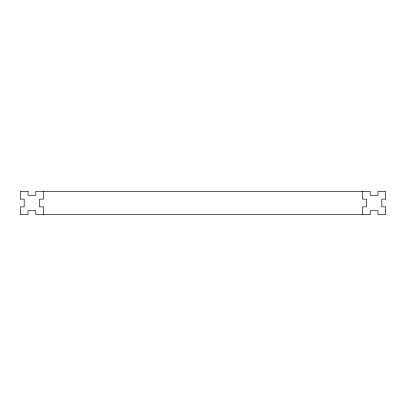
<?xml version="1.0" encoding="UTF-8"?>
<svg xmlns="http://www.w3.org/2000/svg" width="406" height="406" viewBox="0 0 406 406"><rect width="100%" height="100%" fill="white"/><g stroke="black" fill="none" stroke-linecap="round" stroke-linejoin="round"><path stroke-width="0.61" d="M362.502 191.399L362.502 199.133L366.364 199.133L366.364 206.867L362.502 206.867L362.502 214.601M43.498 191.399L43.498 199.133L39.636 199.133L39.636 206.867L43.498 206.867L43.498 214.601M28.034 191.399L20.3 191.399L20.3 199.133L24.167 199.133L24.167 206.867L20.3 206.867L20.3 214.601L28.034 214.601L28.034 210.734L35.769 210.734L35.769 214.601L370.231 214.601L370.231 210.734L377.966 210.734L377.966 214.601L385.7 214.601L385.7 206.867L381.833 206.867L381.833 199.133L385.7 199.133L385.7 191.399L377.966 191.399L377.966 195.266L370.231 195.266L370.231 191.399L35.769 191.399L35.769 195.266L28.034 195.266L28.034 191.399"/></g></svg>
